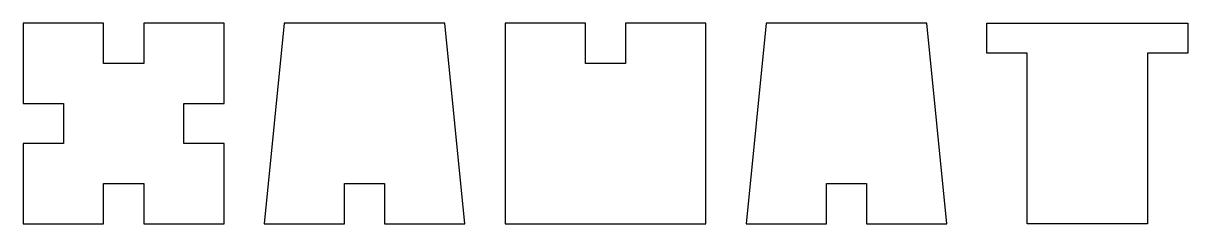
# Model space of a CAD drawing. Header units: millimetres. Extents: x 0 to 580, y 0 to 100.
import ezdxf

# ---------------------------------------------------------------- set-up
doc = ezdxf.new("R2010")
doc.units = ezdxf.units.MM
doc.layers.add('Red', color=12, linetype='Continuous', true_color=0xc80000)

msp = doc.modelspace()

# ---------------------------------------------------------------- linework, layer by layer
at = {"layer": 'Red'}
for points in [[(80, 40), (80, 60), (100, 60), (100, 100), (60, 100), (60, 80), (40, 80), (40, 100), (0, 100), (0, 60), (20, 60), (20, 40), (0, 40), (0, 0), (40, 0), (40, 20), (60, 20), (60, 0), (100, 0), (100, 40)], [(180, 20), (180, 0), (220, 0), (210, 100), (130, 100), (120, 0), (160, 0), (160, 20)], [(280, 80), (280, 100), (240, 100), (240, 0), (340, 0), (340, 100), (300, 100), (300, 80)], [(420, 20), (420, 0), (460, 0), (450, 100), (370, 100), (360, 0), (400, 0), (400, 20)], [(500, 85), (480, 85), (480, 100), (580, 100), (580, 85), (560, 85), (560, 0), (500, 0)]]:
    msp.add_lwpolyline(points, close=True, dxfattribs=at)

doc.saveas('drawing.dxf')
